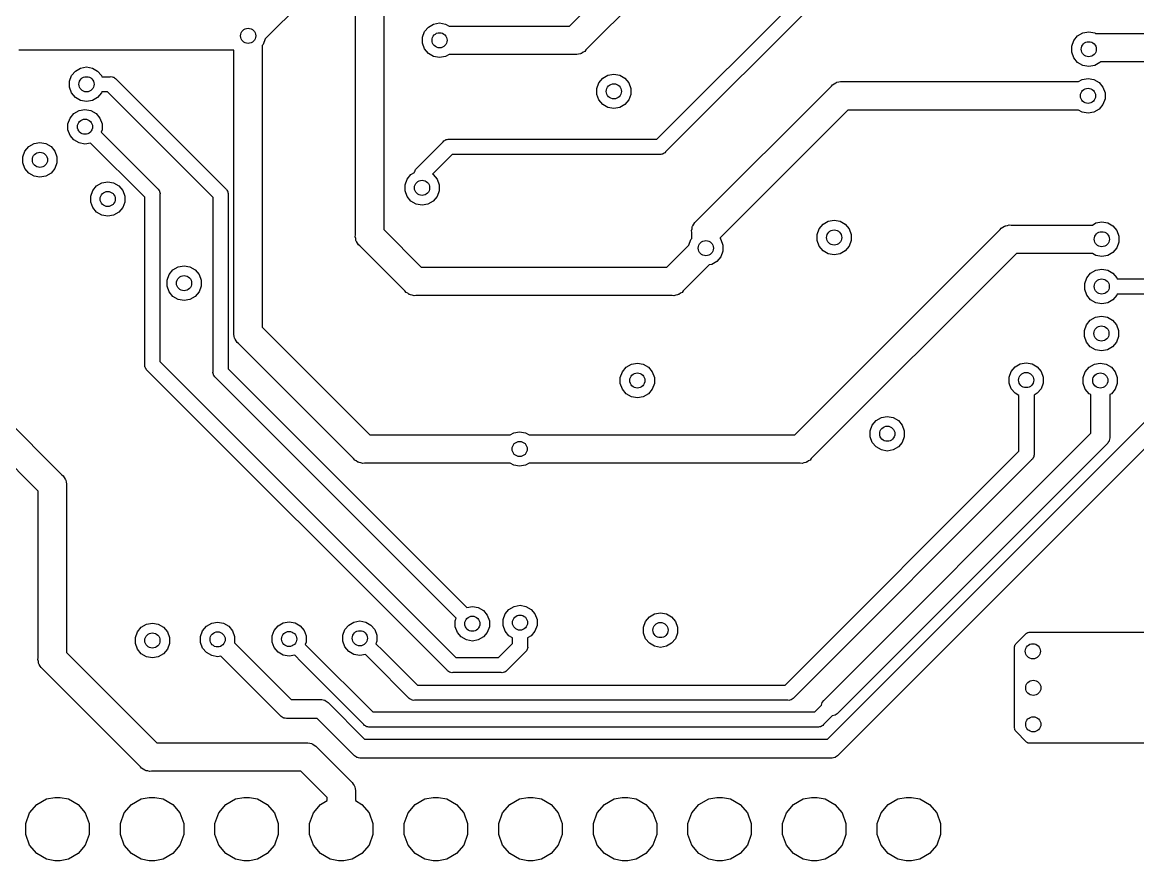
# Model space of a CAD drawing. Extents: x 91.5 to 190.2, y -113.9 to -59.9.
# Drawn here: x 139.54 to 169.48, y -111.94 to -89.44 of the extents above; entities that cross this region are included whole.
import ezdxf

# ---------------------------------------------------------------- set-up
doc = ezdxf.new("R2010")
doc.units = 0
doc.header["$MEASUREMENT"] = 0
doc.layers.add('BLACK', color=7, linetype='CONTINUOUS')

msp = doc.modelspace()

# ---------------------------------------------------------------- linework, layer by layer
at = {"layer": 'BLACK', "linetype": 'CONTINUOUS'}
for p, q in [((149.241, -81.3166), (149.241, -95.0022)), ((148.479, -95.1434), (148.479, -81.4578)), ((156.576, -92.5768), (163.727, -85.4258)), ((164.067, -85.6599), (156.81, -92.9174)), ((154.232, -89.539), (156.529, -87.2422)), ((157.168, -87.6812), (154.671, -90.1776)), ((147.038, -88.9012), (146.057, -89.8822)), ((150.442, -89.5644), (150.581, -89.4837)), ((150.581, -89.4837), (150.74, -89.4557)), ((150.74, -89.4557), (150.899, -89.4837)), ((150.899, -89.4837), (150.994, -89.539)), ((150.994, -89.539), (154.232, -89.539)), ((150.283, -89.8394), (150.338, -89.6879)), ((150.283, -90.0006), (150.283, -89.8394)), ((150.338, -89.6879), (150.442, -89.5644)), ((167.768, -89.9279), (167.872, -89.8044)), ((167.872, -89.8044), (168.011, -89.7237)), ((168.011, -89.7237), (168.17, -89.6957)), ((168.17, -89.6957), (168.329, -89.7237)), ((168.329, -89.7237), (168.355, -89.739)), ((168.355, -89.739), (173.146, -89.739)), ((146.002, -90.0321), (145.981, -90.0572)), ((145.981, -90.0572), (145.981, -97.6222)), ((146.057, -89.8822), (146.002, -90.0321)), ((150.338, -90.1521), (150.283, -90.0006)), ((167.713, -90.0794), (167.768, -89.9279)), ((167.713, -90.2406), (167.713, -90.0794)), ((145.219, -90.181), (139.447, -90.181)), ((145.219, -97.7634), (145.219, -90.181)), ((150.442, -90.2756), (150.338, -90.1521)), ((150.581, -90.3563), (150.442, -90.2756)), ((150.74, -90.3843), (150.581, -90.3563)), ((150.899, -90.3563), (150.74, -90.3843)), ((150.994, -90.301), (150.899, -90.3563)), ((154.373, -90.301), (150.994, -90.301)), ((154.424, -90.3054), (154.373, -90.301)), ((154.473, -90.2923), (154.424, -90.3054)), ((154.522, -90.2835), (154.473, -90.2923)), ((154.537, -90.275), (154.522, -90.2835)), ((154.553, -90.2706), (154.537, -90.275)), ((154.595, -90.2416), (154.553, -90.2706)), ((154.639, -90.2164), (154.595, -90.2416)), ((154.671, -90.1776), (154.639, -90.2164)), ((167.768, -90.3921), (167.713, -90.2406)), ((167.872, -90.5156), (167.768, -90.3921)), ((140.962, -90.7444), (141.101, -90.6637)), ((141.101, -90.6637), (141.26, -90.6357)), ((141.26, -90.6357), (141.419, -90.6637)), ((141.419, -90.6637), (141.558, -90.7444)), ((168.011, -90.5963), (167.872, -90.5156)), ((168.17, -90.6243), (168.011, -90.5963)), ((168.329, -90.5963), (168.17, -90.6243)), ((168.468, -90.5156), (168.329, -90.5963)), ((168.481, -90.501), (168.468, -90.5156)), ((173.146, -90.501), (168.481, -90.501)), ((140.803, -91.0194), (140.858, -90.8679)), ((140.803, -91.1806), (140.803, -91.0194)), ((140.858, -90.8679), (140.962, -90.7444)), ((141.558, -90.7444), (141.662, -90.8679)), ((141.662, -90.8679), (141.673, -90.8968)), ((141.673, -90.8968), (141.898, -90.8968)), ((141.898, -90.8968), (141.925, -90.8945)), ((141.925, -90.8945), (141.951, -90.9014)), ((141.951, -90.9014), (141.977, -90.9061)), ((141.977, -90.9061), (141.985, -90.9106)), ((141.985, -90.9106), (141.994, -90.913)), ((141.994, -90.913), (142.016, -90.9285)), ((142.016, -90.9285), (142.039, -90.9419)), ((142.039, -90.9419), (142.057, -90.9626)), ((142.057, -90.9626), (144.997, -93.9033)), ((155.018, -91.0579), (155.122, -90.9344)), ((155.122, -90.9344), (155.261, -90.8537)), ((155.261, -90.8537), (155.42, -90.8257)), ((155.42, -90.8257), (155.579, -90.8537)), ((155.579, -90.8537), (155.718, -90.9344)), ((155.718, -90.9344), (155.822, -91.0579)), ((161.408, -91.0465), (161.457, -91.0377)), ((161.457, -91.0377), (161.506, -91.0246)), ((161.506, -91.0246), (161.557, -91.029)), ((161.557, -91.029), (167.896, -91.029)), ((167.896, -91.029), (167.991, -90.9737)), ((167.991, -90.9737), (168.15, -90.9457)), ((168.15, -90.9457), (168.309, -90.9737)), ((168.309, -90.9737), (168.448, -91.0544)), ((140.858, -91.3321), (140.803, -91.1806)), ((140.962, -91.4556), (140.858, -91.3321)), ((141.662, -91.3321), (141.558, -91.4556)), ((141.673, -91.3032), (141.662, -91.3321)), ((141.822, -91.3032), (141.673, -91.3032)), ((144.657, -94.1374), (141.822, -91.3032)), ((154.963, -91.2094), (155.018, -91.0579)), ((154.963, -91.3706), (154.963, -91.2094)), ((155.822, -91.0579), (155.877, -91.2094)), ((155.877, -91.2094), (155.877, -91.3706)), ((157.632, -94.7788), (161.259, -91.1524)), ((161.259, -91.1524), (161.291, -91.1136)), ((161.291, -91.1136), (161.335, -91.0884)), ((161.335, -91.0884), (161.376, -91.0594)), ((161.376, -91.0594), (161.393, -91.055)), ((161.393, -91.055), (161.408, -91.0465)), ((168.448, -91.0544), (168.552, -91.1779)), ((168.552, -91.1779), (168.607, -91.3294)), ((168.607, -91.3294), (168.607, -91.4906)), ((141.101, -91.5363), (140.962, -91.4556)), ((141.26, -91.5643), (141.101, -91.5363)), ((141.419, -91.5363), (141.26, -91.5643)), ((141.558, -91.4556), (141.419, -91.5363)), ((155.018, -91.5221), (154.963, -91.3706)), ((155.122, -91.6456), (155.018, -91.5221)), ((155.822, -91.5221), (155.718, -91.6456)), ((155.877, -91.3706), (155.822, -91.5221)), ((161.155, -108.676), (178.327, -91.5034)), ((168.607, -91.4906), (168.552, -91.6421)), ((140.818, -92.0079), (140.922, -91.8844)), ((140.922, -91.8844), (141.061, -91.8037)), ((141.061, -91.8037), (141.22, -91.7757)), ((141.22, -91.7757), (141.379, -91.8037)), ((141.379, -91.8037), (141.518, -91.8844)), ((141.518, -91.8844), (141.622, -92.0079)), ((155.261, -91.7263), (155.122, -91.6456)), ((155.42, -91.7543), (155.261, -91.7263)), ((155.579, -91.7263), (155.42, -91.7543)), ((155.718, -91.6456), (155.579, -91.7263)), ((161.698, -91.791), (158.271, -95.2178)), ((178.691, -91.8585), (161.447, -109.102)), ((167.896, -91.791), (161.698, -91.791)), ((167.991, -91.8463), (167.896, -91.791)), ((168.15, -91.8743), (167.991, -91.8463)), ((168.309, -91.8463), (168.15, -91.8743)), ((168.448, -91.7656), (168.309, -91.8463)), ((168.552, -91.6421), (168.448, -91.7656)), ((140.763, -92.1594), (140.818, -92.0079)), ((140.763, -92.3206), (140.763, -92.1594)), ((141.622, -92.0079), (141.677, -92.1594)), ((141.677, -92.1594), (141.677, -92.3206)), ((140.818, -92.4721), (140.763, -92.3206)), ((140.922, -92.5956), (140.818, -92.4721)), ((141.677, -92.3206), (141.653, -92.386)), ((141.653, -92.386), (143.167, -93.9)), ((139.608, -92.8979), (139.712, -92.7744)), ((139.712, -92.7744), (139.851, -92.6937)), ((139.851, -92.6937), (140.01, -92.6657)), ((140.01, -92.6657), (140.169, -92.6937)), ((140.169, -92.6937), (140.308, -92.7744)), ((140.308, -92.7744), (140.412, -92.8979)), ((141.061, -92.6763), (140.922, -92.5956)), ((141.22, -92.7043), (141.061, -92.6763)), ((141.37, -92.6777), (141.22, -92.7043)), ((142.827, -94.1342), (141.37, -92.6777)), ((150.133, -93.35), (150.84, -92.6426)), ((150.84, -92.6426), (150.857, -92.6219)), ((150.857, -92.6219), (150.881, -92.6085)), ((150.881, -92.6085), (150.903, -92.593)), ((150.903, -92.593), (150.912, -92.5906)), ((150.912, -92.5906), (150.919, -92.5861)), ((150.919, -92.5861), (150.946, -92.5814)), ((150.946, -92.5814), (150.972, -92.5745)), ((150.972, -92.5745), (150.999, -92.5768)), ((150.999, -92.5768), (156.576, -92.5768)), ((139.553, -93.0494), (139.608, -92.8979)), ((139.553, -93.2106), (139.553, -93.0494)), ((140.412, -92.8979), (140.467, -93.0494)), ((140.467, -93.0494), (140.467, -93.2106)), ((151.074, -92.9832), (150.546, -93.5114)), ((156.651, -92.9832), (151.074, -92.9832)), ((156.678, -92.9855), (156.651, -92.9832)), ((156.704, -92.9786), (156.678, -92.9855)), ((156.731, -92.9739), (156.704, -92.9786)), ((156.738, -92.9694), (156.731, -92.9739)), ((156.747, -92.967), (156.738, -92.9694)), ((156.769, -92.9515), (156.747, -92.967)), ((156.793, -92.9381), (156.769, -92.9515)), ((156.81, -92.9174), (156.793, -92.9381)), ((139.608, -93.3621), (139.553, -93.2106)), ((139.712, -93.4856), (139.608, -93.3621)), ((140.412, -93.3621), (140.308, -93.4856)), ((140.467, -93.2106), (140.412, -93.3621)), ((150.071, -93.456), (150.076, -93.4294)), ((150.076, -93.4294), (150.081, -93.4216)), ((150.081, -93.4216), (150.083, -93.4128)), ((150.083, -93.4128), (150.098, -93.3907)), ((150.098, -93.3907), (150.112, -93.3674)), ((150.112, -93.3674), (150.133, -93.35)), ((139.851, -93.5663), (139.712, -93.4856)), ((140.01, -93.5943), (139.851, -93.5663)), ((140.169, -93.5663), (140.01, -93.5943)), ((140.308, -93.4856), (140.169, -93.5663)), ((141.671, -93.7437), (141.83, -93.7157)), ((141.83, -93.7157), (141.989, -93.7437)), ((149.813, -93.7994), (149.868, -93.6479)), ((149.868, -93.6479), (149.972, -93.5244)), ((149.972, -93.5244), (150.068, -93.4687)), ((150.068, -93.4687), (150.071, -93.456)), ((150.546, -93.5114), (150.568, -93.5244)), ((150.568, -93.5244), (150.672, -93.6479)), ((150.672, -93.6479), (150.727, -93.7994)), ((141.373, -94.0994), (141.428, -93.9479)), ((141.428, -93.9479), (141.532, -93.8244)), ((141.532, -93.8244), (141.671, -93.7437)), ((141.989, -93.7437), (142.128, -93.8244)), ((142.128, -93.8244), (142.232, -93.9479)), ((142.232, -93.9479), (142.287, -94.0994)), ((143.167, -93.9), (143.188, -93.9174)), ((143.188, -93.9174), (143.202, -93.9407)), ((143.202, -93.9407), (143.217, -93.9628)), ((143.217, -93.9628), (143.219, -93.9716)), ((143.219, -93.9716), (143.224, -93.9794)), ((143.224, -93.9794), (143.229, -94.006)), ((143.229, -94.006), (143.236, -94.032)), ((143.236, -94.032), (143.233, -94.0589)), ((144.997, -93.9033), (145.018, -93.9206)), ((145.018, -93.9206), (145.031, -93.9439)), ((145.031, -93.9439), (145.047, -93.966)), ((145.047, -93.966), (145.049, -93.9748)), ((145.049, -93.9748), (145.054, -93.9826)), ((145.054, -93.9826), (145.058, -94.0092)), ((145.058, -94.0092), (145.065, -94.0352)), ((149.813, -93.9606), (149.813, -93.7994)), ((149.868, -94.1121), (149.813, -93.9606)), ((150.727, -93.9606), (150.672, -94.1121)), ((150.727, -93.7994), (150.727, -93.9606)), ((141.373, -94.2606), (141.373, -94.0994)), ((141.428, -94.4121), (141.373, -94.2606)), ((142.287, -94.2606), (142.232, -94.4121)), ((142.287, -94.0994), (142.287, -94.2606)), ((142.827, -98.6211), (142.827, -94.1342)), ((143.233, -94.0589), (143.233, -98.5458)), ((144.657, -98.8109), (144.657, -94.1374)), ((145.065, -94.0352), (145.063, -94.0621)), ((145.063, -94.0621), (145.063, -98.7356)), ((149.972, -94.2356), (149.868, -94.1121)), ((150.111, -94.3163), (149.972, -94.2356)), ((150.27, -94.3443), (150.111, -94.3163)), ((150.429, -94.3163), (150.27, -94.3443)), ((150.568, -94.2356), (150.429, -94.3163)), ((150.672, -94.1121), (150.568, -94.2356)), ((141.532, -94.5356), (141.428, -94.4121)), ((141.671, -94.6163), (141.532, -94.5356)), ((141.83, -94.6443), (141.671, -94.6163)), ((141.989, -94.6163), (141.83, -94.6443)), ((142.128, -94.5356), (141.989, -94.6163)), ((142.232, -94.4121), (142.128, -94.5356)), ((157.518, -94.9775), (157.526, -94.9277)), ((157.526, -94.9277), (157.535, -94.9129)), ((157.535, -94.9129), (157.539, -94.8965)), ((157.539, -94.8965), (157.568, -94.8551)), ((157.568, -94.8551), (157.594, -94.8113)), ((157.594, -94.8113), (157.632, -94.7788)), ((160.933, -94.9829), (161.037, -94.8594)), ((161.037, -94.8594), (161.176, -94.7787)), ((161.176, -94.7787), (161.335, -94.7507)), ((161.335, -94.7507), (161.494, -94.7787)), ((161.494, -94.7787), (161.633, -94.8594)), ((161.633, -94.8594), (161.737, -94.9829)), ((165.865, -94.9384), (165.906, -94.9094)), ((165.906, -94.9094), (165.923, -94.905)), ((165.923, -94.905), (165.938, -94.8965)), ((165.938, -94.8965), (165.987, -94.8877)), ((165.987, -94.8877), (166.036, -94.8746)), ((166.036, -94.8746), (166.087, -94.879)), ((166.087, -94.879), (168.266, -94.879)), ((168.266, -94.879), (168.361, -94.8237)), ((168.361, -94.8237), (168.52, -94.7957)), ((168.52, -94.7957), (168.679, -94.8237)), ((168.679, -94.8237), (168.818, -94.9044)), ((168.818, -94.9044), (168.922, -95.0279)), ((148.475, -95.1937), (148.479, -95.1434)), ((148.488, -95.2426), (148.475, -95.1937)), ((149.241, -95.0022), (150.248, -96.009)), ((157.505, -95.0263), (157.518, -94.9775)), ((157.509, -95.0766), (157.505, -95.0263)), ((157.509, -95.2428), (157.509, -95.0766)), ((158.271, -95.2178), (158.271, -95.2428)), ((160.282, -100.509), (165.789, -95.0023)), ((160.878, -95.1344), (160.933, -94.9829)), ((160.878, -95.2956), (160.878, -95.1344)), ((161.737, -94.9829), (161.792, -95.1344)), ((161.792, -95.1344), (161.792, -95.2956)), ((165.789, -95.0023), (165.821, -94.9636)), ((165.821, -94.9636), (165.865, -94.9384)), ((168.922, -95.0279), (168.977, -95.1794)), ((168.977, -95.1794), (168.977, -95.3406)), ((148.496, -95.2923), (148.488, -95.2426)), ((148.505, -95.3071), (148.496, -95.2923)), ((148.509, -95.3235), (148.505, -95.3071)), ((148.538, -95.3649), (148.509, -95.3235)), ((148.564, -95.4087), (148.538, -95.3649)), ((148.602, -95.4412), (148.564, -95.4087)), ((149.809, -96.6476), (148.602, -95.4412)), ((156.842, -96.009), (157.433, -95.4178)), ((157.433, -95.4178), (157.488, -95.2679)), ((157.488, -95.2679), (157.509, -95.2428)), ((158.271, -95.2428), (158.292, -95.2679)), ((158.292, -95.2679), (158.347, -95.4194)), ((158.347, -95.4194), (158.347, -95.5806)), ((160.933, -95.4471), (160.878, -95.2956)), ((161.037, -95.5706), (160.933, -95.4471)), ((161.737, -95.4471), (161.633, -95.5706)), ((161.792, -95.2956), (161.737, -95.4471)), ((168.922, -95.4921), (168.818, -95.6156)), ((168.977, -95.3406), (168.922, -95.4921)), ((158.292, -95.7321), (158.188, -95.8556)), ((158.347, -95.5806), (158.292, -95.7321)), ((166.228, -95.641), (160.721, -101.148)), ((161.176, -95.6513), (161.037, -95.5706)), ((161.335, -95.6793), (161.176, -95.6513)), ((161.494, -95.6513), (161.335, -95.6793)), ((161.633, -95.5706), (161.494, -95.6513)), ((168.266, -95.641), (166.228, -95.641)), ((168.361, -95.6963), (168.266, -95.641)), ((168.52, -95.7243), (168.361, -95.6963)), ((168.679, -95.6963), (168.52, -95.7243)), ((168.818, -95.6156), (168.679, -95.6963)), ((143.478, -96.2079), (143.582, -96.0844)), ((143.582, -96.0844), (143.721, -96.0037)), ((143.721, -96.0037), (143.88, -95.9757)), ((143.88, -95.9757), (144.039, -96.0037)), ((144.039, -96.0037), (144.178, -96.0844)), ((144.178, -96.0844), (144.282, -96.2079)), ((150.248, -96.009), (156.842, -96.009)), ((157.981, -95.9483), (157.281, -96.6476)), ((158.049, -95.9363), (157.981, -95.9483)), ((158.188, -95.8556), (158.049, -95.9363)), ((168.221, -96.1729), (168.36, -96.0923)), ((168.36, -96.0923), (168.519, -96.0643)), ((168.519, -96.0643), (168.678, -96.0923)), ((168.678, -96.0923), (168.818, -96.1729)), ((143.423, -96.3594), (143.478, -96.2079)), ((143.423, -96.5206), (143.423, -96.3594)), ((144.282, -96.2079), (144.337, -96.3594)), ((144.337, -96.3594), (144.337, -96.5206)), ((168.062, -96.448), (168.117, -96.2964)), ((168.117, -96.2964), (168.221, -96.1729)), ((168.818, -96.1729), (168.921, -96.2964)), ((168.921, -96.2964), (168.932, -96.3254)), ((168.932, -96.3254), (170.327, -96.3254)), ((143.478, -96.6721), (143.423, -96.5206)), ((143.582, -96.7956), (143.478, -96.6721)), ((144.282, -96.6721), (144.178, -96.7956)), ((144.337, -96.5206), (144.282, -96.6721)), ((149.841, -96.6864), (149.809, -96.6476)), ((149.885, -96.7116), (149.841, -96.6864)), ((149.926, -96.7406), (149.885, -96.7116)), ((157.205, -96.7116), (157.163, -96.7406)), ((157.249, -96.6864), (157.205, -96.7116)), ((157.281, -96.6476), (157.249, -96.6864)), ((168.062, -96.6092), (168.062, -96.448)), ((168.117, -96.7607), (168.062, -96.6092)), ((143.721, -96.8763), (143.582, -96.7956)), ((143.88, -96.9043), (143.721, -96.8763)), ((144.039, -96.8763), (143.88, -96.9043)), ((144.178, -96.7956), (144.039, -96.8763)), ((149.943, -96.745), (149.926, -96.7406)), ((149.958, -96.7535), (149.943, -96.745)), ((150.007, -96.7623), (149.958, -96.7535)), ((150.056, -96.7754), (150.007, -96.7623)), ((150.107, -96.771), (150.056, -96.7754)), ((156.983, -96.771), (150.107, -96.771)), ((157.034, -96.7754), (156.983, -96.771)), ((157.083, -96.7623), (157.034, -96.7754)), ((157.132, -96.7535), (157.083, -96.7623)), ((157.147, -96.745), (157.132, -96.7535)), ((157.163, -96.7406), (157.147, -96.745)), ((168.221, -96.8842), (168.117, -96.7607)), ((168.36, -96.9648), (168.221, -96.8842)), ((168.519, -96.9928), (168.36, -96.9648)), ((168.678, -96.9648), (168.519, -96.9928)), ((168.818, -96.8842), (168.678, -96.9648)), ((168.921, -96.7607), (168.818, -96.8842)), ((168.932, -96.7318), (168.921, -96.7607)), ((170.403, -96.7318), (168.932, -96.7318)), ((168.351, -97.3537), (168.51, -97.3257)), ((168.51, -97.3257), (168.669, -97.3537)), ((145.981, -97.6222), (148.868, -100.509)), ((168.053, -97.7094), (168.108, -97.5579)), ((168.108, -97.5579), (168.212, -97.4344)), ((168.212, -97.4344), (168.351, -97.3537)), ((168.669, -97.3537), (168.808, -97.4344)), ((168.808, -97.4344), (168.912, -97.5579)), ((168.912, -97.5579), (168.967, -97.7094)), ((145.215, -97.8137), (145.219, -97.7634)), ((145.228, -97.8626), (145.215, -97.8137)), ((145.236, -97.9123), (145.228, -97.8626)), ((145.245, -97.9271), (145.236, -97.9123)), ((168.053, -97.8706), (168.053, -97.7094)), ((168.108, -98.0221), (168.053, -97.8706)), ((168.967, -97.8706), (168.912, -98.0221)), ((168.967, -97.7094), (168.967, -97.8706)), ((145.249, -97.9435), (145.245, -97.9271)), ((145.278, -97.9849), (145.249, -97.9435)), ((145.304, -98.0287), (145.278, -97.9849)), ((145.342, -98.0612), (145.304, -98.0287)), ((148.429, -101.148), (145.342, -98.0612)), ((168.212, -98.1456), (168.108, -98.0221)), ((168.351, -98.2263), (168.212, -98.1456)), ((168.808, -98.1456), (168.669, -98.2263)), ((168.912, -98.0221), (168.808, -98.1456)), ((168.51, -98.2543), (168.351, -98.2263)), ((168.669, -98.2263), (168.51, -98.2543)), ((142.824, -98.648), (142.827, -98.6211)), ((142.831, -98.674), (142.824, -98.648)), ((142.836, -98.7006), (142.831, -98.674)), ((142.841, -98.7084), (142.836, -98.7006)), ((142.843, -98.7172), (142.841, -98.7084)), ((142.858, -98.7393), (142.843, -98.7172)), ((142.872, -98.7626), (142.858, -98.7393)), ((142.893, -98.78), (142.872, -98.7626)), ((150.94, -106.827), (142.893, -98.78)), ((143.233, -98.5458), (151.174, -106.487)), ((144.654, -98.8378), (144.657, -98.8109)), ((145.063, -98.7356), (151.47, -105.142)), ((155.593, -98.9694), (155.648, -98.8179)), ((155.648, -98.8179), (155.752, -98.6944)), ((155.752, -98.6944), (155.891, -98.6137)), ((155.891, -98.6137), (156.05, -98.5857)), ((156.05, -98.5857), (156.209, -98.6137)), ((156.209, -98.6137), (156.348, -98.6944)), ((156.348, -98.6944), (156.452, -98.8179)), ((156.452, -98.8179), (156.507, -98.9694)), ((166.033, -98.9594), (166.088, -98.8079)), ((166.088, -98.8079), (166.192, -98.6844)), ((166.192, -98.6844), (166.331, -98.6037)), ((166.331, -98.6037), (166.49, -98.5757)), ((166.49, -98.5757), (166.649, -98.6037)), ((166.649, -98.6037), (166.788, -98.6844)), ((166.788, -98.6844), (166.892, -98.8079)), ((166.892, -98.8079), (166.947, -98.9594)), ((168.023, -98.9694), (168.078, -98.8179)), ((168.078, -98.8179), (168.182, -98.6944)), ((168.182, -98.6944), (168.321, -98.6137)), ((168.321, -98.6137), (168.48, -98.5857)), ((168.48, -98.5857), (168.639, -98.6137)), ((168.639, -98.6137), (168.778, -98.6944)), ((168.778, -98.6944), (168.882, -98.8179)), ((168.882, -98.8179), (168.937, -98.9694)), ((144.661, -98.8638), (144.654, -98.8378)), ((144.666, -98.8904), (144.661, -98.8638)), ((144.67, -98.8982), (144.666, -98.8904)), ((144.673, -98.907), (144.67, -98.8982)), ((144.688, -98.9291), (144.673, -98.907)), ((144.702, -98.9524), (144.688, -98.9291)), ((144.722, -98.9697), (144.702, -98.9524)), ((151.187, -105.434), (144.722, -98.9697)), ((155.593, -99.1306), (155.593, -98.9694)), ((156.507, -98.9694), (156.507, -99.1306)), ((166.033, -99.1206), (166.033, -98.9594)), ((166.088, -99.2721), (166.033, -99.1206)), ((166.947, -99.1206), (166.892, -99.2721)), ((166.947, -98.9594), (166.947, -99.1206)), ((168.023, -99.1306), (168.023, -98.9694)), ((168.937, -98.9694), (168.937, -99.1306)), ((155.648, -99.2821), (155.593, -99.1306)), ((155.752, -99.4056), (155.648, -99.2821)), ((155.891, -99.4863), (155.752, -99.4056)), ((156.348, -99.4056), (156.209, -99.4863)), ((156.452, -99.2821), (156.348, -99.4056)), ((156.507, -99.1306), (156.452, -99.2821)), ((166.192, -99.3956), (166.088, -99.2721)), ((166.297, -99.4564), (166.192, -99.3956)), ((166.788, -99.3956), (166.703, -99.4448)), ((166.892, -99.2721), (166.788, -99.3956)), ((168.078, -99.2821), (168.023, -99.1306)), ((168.182, -99.4056), (168.078, -99.2821)), ((168.226, -99.4313), (168.182, -99.4056)), ((168.778, -99.4056), (168.734, -99.4313)), ((168.882, -99.2821), (168.778, -99.4056)), ((168.937, -99.1306), (168.882, -99.2821)), ((156.05, -99.5143), (155.891, -99.4863)), ((156.209, -99.4863), (156.05, -99.5143)), ((166.297, -100.946), (166.297, -99.4564)), ((166.703, -99.4448), (166.703, -101.021)), ((168.226, -99.7188), (168.226, -99.4313)), ((168.226, -100.465), (168.226, -99.7188)), ((168.226, -99.7188), (168.226, -99.7188)), ((168.734, -99.4313), (168.734, -100.559)), ((139.021, -100.002), (140.598, -101.579)), ((162.601, -100.044), (162.76, -100.016)), ((162.76, -100.016), (162.919, -100.044)), ((162.303, -100.399), (162.358, -100.248)), ((162.358, -100.248), (162.462, -100.124)), ((162.462, -100.124), (162.601, -100.044)), ((162.919, -100.044), (163.058, -100.124)), ((163.058, -100.124), (163.162, -100.248)), ((163.162, -100.248), (163.217, -100.399)), ((148.868, -100.509), (152.636, -100.509)), ((152.636, -100.509), (152.731, -100.454)), ((152.731, -100.454), (152.89, -100.426)), ((152.89, -100.426), (153.049, -100.454)), ((153.049, -100.454), (153.144, -100.509)), ((153.144, -100.509), (160.282, -100.509)), ((161.055, -107.636), (168.226, -100.465)), ((162.303, -100.561), (162.303, -100.399)), ((162.358, -100.712), (162.303, -100.561)), ((163.217, -100.561), (163.162, -100.712)), ((163.217, -100.399), (163.217, -100.561)), ((168.737, -100.592), (168.728, -100.625)), ((168.734, -100.559), (168.737, -100.592)), ((139.959, -102.018), (138.582, -100.641)), ((168.652, -100.757), (161.414, -107.995)), ((162.462, -100.836), (162.358, -100.712)), ((162.601, -100.916), (162.462, -100.836)), ((162.76, -100.944), (162.601, -100.916)), ((162.919, -100.916), (162.76, -100.944)), ((163.058, -100.836), (162.919, -100.916)), ((163.162, -100.712), (163.058, -100.836)), ((168.678, -100.736), (168.652, -100.757)), ((168.694, -100.707), (168.678, -100.736)), ((168.714, -100.679), (168.694, -100.707)), ((168.717, -100.668), (168.714, -100.679)), ((168.722, -100.658), (168.717, -100.668)), ((168.728, -100.625), (168.722, -100.658)), ((148.461, -101.186), (148.429, -101.148)), ((148.505, -101.212), (148.461, -101.186)), ((148.546, -101.241), (148.505, -101.212)), ((160.016, -107.227), (166.297, -100.946)), ((166.637, -101.18), (160.25, -107.567)), ((160.645, -101.212), (160.603, -101.241)), ((160.689, -101.186), (160.645, -101.212)), ((160.721, -101.148), (160.689, -101.186)), ((166.658, -101.163), (166.637, -101.18)), ((166.672, -101.139), (166.658, -101.163)), ((166.687, -101.117), (166.672, -101.139)), ((166.689, -101.108), (166.687, -101.117)), ((166.694, -101.101), (166.689, -101.108)), ((166.699, -101.074), (166.694, -101.101)), ((166.706, -101.048), (166.699, -101.074)), ((166.703, -101.021), (166.706, -101.048)), ((148.563, -101.245), (148.546, -101.241)), ((148.578, -101.254), (148.563, -101.245)), ((148.627, -101.262), (148.578, -101.254)), ((148.676, -101.275), (148.627, -101.262)), ((148.727, -101.271), (148.676, -101.275)), ((152.636, -101.271), (148.727, -101.271)), ((152.731, -101.326), (152.636, -101.271)), ((152.89, -101.354), (152.731, -101.326)), ((153.049, -101.326), (152.89, -101.354)), ((153.144, -101.271), (153.049, -101.326)), ((160.423, -101.271), (153.144, -101.271)), ((160.474, -101.275), (160.423, -101.271)), ((160.523, -101.262), (160.474, -101.275)), ((160.572, -101.254), (160.523, -101.262)), ((160.587, -101.245), (160.572, -101.254)), ((160.603, -101.241), (160.587, -101.245)), ((140.598, -101.579), (140.636, -101.611)), ((140.636, -101.611), (140.662, -101.655)), ((140.662, -101.655), (140.691, -101.696)), ((140.691, -101.696), (140.695, -101.713)), ((140.695, -101.713), (140.704, -101.728)), ((140.704, -101.728), (140.712, -101.777)), ((140.712, -101.777), (140.725, -101.826)), ((139.959, -106.493), (139.959, -102.018)), ((140.725, -101.826), (140.721, -101.877)), ((140.721, -101.877), (140.721, -106.352)), ((152.741, -105.114), (152.9, -105.086)), ((152.9, -105.086), (153.059, -105.114)), ((151.47, -105.142), (151.62, -105.116)), ((151.62, -105.116), (151.779, -105.144)), ((151.779, -105.144), (151.918, -105.224)), ((151.918, -105.224), (152.022, -105.348)), ((152.022, -105.348), (152.077, -105.499)), ((152.443, -105.469), (152.498, -105.318)), ((152.498, -105.318), (152.602, -105.194)), ((152.602, -105.194), (152.741, -105.114)), ((153.059, -105.114), (153.198, -105.194)), ((153.198, -105.194), (153.302, -105.318)), ((153.302, -105.318), (153.357, -105.469)), ((156.268, -105.518), (156.372, -105.394)), ((156.372, -105.394), (156.511, -105.314)), ((156.511, -105.314), (156.67, -105.286)), ((156.67, -105.286), (156.829, -105.314)), ((156.829, -105.314), (156.968, -105.394)), ((156.968, -105.394), (157.072, -105.518)), ((142.628, -105.798), (142.732, -105.674)), ((142.732, -105.674), (142.871, -105.594)), ((142.871, -105.594), (143.03, -105.566)), ((143.03, -105.566), (143.189, -105.594)), ((143.189, -105.594), (143.328, -105.674)), ((143.328, -105.674), (143.432, -105.798)), ((144.378, -105.768), (144.482, -105.644)), ((144.482, -105.644), (144.621, -105.564)), ((144.621, -105.564), (144.78, -105.536)), ((144.78, -105.536), (144.939, -105.564)), ((144.939, -105.564), (145.078, -105.644)), ((145.078, -105.644), (145.182, -105.768)), ((146.298, -105.758), (146.402, -105.634)), ((146.402, -105.634), (146.541, -105.554)), ((146.541, -105.554), (146.7, -105.526)), ((146.7, -105.526), (146.859, -105.554)), ((146.859, -105.554), (146.998, -105.634)), ((146.998, -105.634), (147.102, -105.758)), ((148.198, -105.738), (148.302, -105.614)), ((148.302, -105.614), (148.441, -105.534)), ((148.441, -105.534), (148.6, -105.506)), ((148.6, -105.506), (148.759, -105.534)), ((148.759, -105.534), (148.898, -105.614)), ((148.898, -105.614), (149.002, -105.738)), ((151.163, -105.499), (151.187, -105.434)), ((151.163, -105.661), (151.163, -105.499)), ((151.218, -105.812), (151.163, -105.661)), ((152.077, -105.661), (152.022, -105.812)), ((152.077, -105.499), (152.077, -105.661)), ((152.443, -105.631), (152.443, -105.469)), ((152.498, -105.782), (152.443, -105.631)), ((153.357, -105.631), (153.302, -105.782)), ((153.357, -105.469), (153.357, -105.631)), ((156.213, -105.669), (156.268, -105.518)), ((156.213, -105.831), (156.213, -105.669)), ((157.072, -105.518), (157.127, -105.669)), ((157.127, -105.669), (157.127, -105.831)), ((142.573, -105.949), (142.628, -105.798)), ((142.573, -106.111), (142.573, -105.949)), ((143.432, -105.798), (143.487, -105.949)), ((143.487, -105.949), (143.487, -106.111)), ((144.323, -105.919), (144.378, -105.768)), ((144.323, -106.081), (144.323, -105.919)), ((145.182, -105.768), (145.237, -105.919)), ((145.237, -105.919), (145.237, -106.081)), ((146.243, -105.909), (146.298, -105.758)), ((146.243, -106.071), (146.243, -105.909)), ((147.102, -105.758), (147.157, -105.909)), ((147.157, -105.909), (147.157, -106.071)), ((148.143, -105.889), (148.198, -105.738)), ((148.143, -106.051), (148.143, -105.889)), ((149.002, -105.738), (149.057, -105.889)), ((149.057, -105.889), (149.057, -106.051)), ((151.322, -105.936), (151.218, -105.812)), ((151.461, -106.016), (151.322, -105.936)), ((151.918, -105.936), (151.779, -106.016)), ((152.022, -105.812), (151.918, -105.936)), ((152.602, -105.906), (152.498, -105.782)), ((152.697, -105.961), (152.602, -105.906)), ((152.697, -106.112), (152.697, -105.961)), ((153.198, -105.906), (153.103, -105.961)), ((153.103, -105.961), (153.103, -106.188)), ((153.302, -105.782), (153.198, -105.906)), ((156.268, -105.982), (156.213, -105.831)), ((156.372, -106.106), (156.268, -105.982)), ((157.072, -105.982), (156.968, -106.106)), ((157.127, -105.831), (157.072, -105.982)), ((166.217, -106.113), (166.483, -105.847)), ((166.483, -105.847), (166.487, -105.844)), ((166.487, -105.844), (166.491, -105.84)), ((166.491, -105.84), (166.505, -105.831)), ((166.505, -105.831), (166.519, -105.822)), ((166.519, -105.822), (166.524, -105.82)), ((166.524, -105.82), (166.529, -105.818)), ((166.529, -105.818), (166.546, -105.815)), ((166.546, -105.815), (166.562, -105.81)), ((166.562, -105.81), (166.567, -105.811)), ((166.567, -105.811), (166.573, -105.81)), ((166.573, -105.81), (182.017, -105.81)), ((142.628, -106.262), (142.573, -106.111)), ((142.732, -106.386), (142.628, -106.262)), ((143.432, -106.262), (143.328, -106.386)), ((143.487, -106.111), (143.432, -106.262)), ((144.378, -106.232), (144.323, -106.081)), ((144.482, -106.356), (144.378, -106.232)), ((145.237, -106.081), (145.233, -106.093)), ((145.233, -106.093), (146.755, -107.616)), ((146.298, -106.222), (146.243, -106.071)), ((146.402, -106.346), (146.298, -106.222)), ((147.157, -106.071), (147.133, -106.136)), ((147.133, -106.136), (147.313, -106.316)), ((148.198, -106.202), (148.143, -106.051)), ((148.302, -106.326), (148.198, -106.202)), ((149.057, -106.051), (149.033, -106.116)), ((149.033, -106.116), (149.213, -106.296)), ((149.213, -106.296), (149.213, -106.296)), ((149.213, -106.296), (150.144, -107.227)), ((151.62, -106.044), (151.461, -106.016)), ((151.779, -106.016), (151.62, -106.044)), ((152.322, -106.487), (152.697, -106.112)), ((153.072, -106.306), (153.058, -106.329)), ((153.087, -106.284), (153.072, -106.306)), ((153.089, -106.275), (153.087, -106.284)), ((153.094, -106.267), (153.089, -106.275)), ((153.099, -106.241), (153.094, -106.267)), ((153.106, -106.215), (153.099, -106.241)), ((153.103, -106.188), (153.106, -106.215)), ((156.511, -106.186), (156.372, -106.106)), ((156.67, -106.214), (156.511, -106.186)), ((156.829, -106.186), (156.67, -106.214)), ((156.968, -106.106), (156.829, -106.186)), ((166.18, -106.192), (166.185, -106.176)), ((166.181, -106.197), (166.18, -106.192)), ((166.18, -106.203), (166.181, -106.197)), ((166.18, -108.387), (166.18, -106.203)), ((166.185, -106.176), (166.188, -106.159)), ((166.188, -106.159), (166.19, -106.154)), ((166.19, -106.154), (166.192, -106.149)), ((166.192, -106.149), (166.201, -106.135)), ((166.201, -106.135), (166.21, -106.121)), ((166.21, -106.121), (166.214, -106.117)), ((166.214, -106.117), (166.217, -106.113)), ((139.955, -106.544), (139.959, -106.493)), ((139.968, -106.593), (139.955, -106.544)), ((139.976, -106.642), (139.968, -106.593)), ((140.721, -106.352), (143.148, -108.779)), ((142.871, -106.466), (142.732, -106.386)), ((143.03, -106.494), (142.871, -106.466)), ((143.189, -106.466), (143.03, -106.494)), ((143.328, -106.386), (143.189, -106.466)), ((144.621, -106.436), (144.482, -106.356)), ((144.78, -106.464), (144.621, -106.436)), ((144.869, -106.449), (144.78, -106.464)), ((146.463, -108.042), (144.869, -106.449)), ((146.541, -106.426), (146.402, -106.346)), ((146.7, -106.454), (146.541, -106.426)), ((146.85, -106.428), (146.7, -106.454)), ((147.026, -106.603), (146.85, -106.428)), ((148.71, -108.287), (147.026, -106.603)), ((147.026, -106.603), (147.026, -106.603)), ((147.313, -106.316), (147.313, -106.316)), ((147.313, -106.316), (148.944, -107.947)), ((148.441, -106.406), (148.302, -106.326)), ((148.6, -106.434), (148.441, -106.406)), ((148.75, -106.408), (148.6, -106.434)), ((148.926, -106.583), (148.75, -106.408)), ((149.91, -107.567), (148.926, -106.583)), ((148.926, -106.583), (148.926, -106.583)), ((151.174, -106.487), (152.322, -106.487)), ((153.037, -106.347), (152.557, -106.827)), ((153.058, -106.329), (153.037, -106.347)), ((139.985, -106.657), (139.976, -106.642)), ((139.989, -106.673), (139.985, -106.657)), ((140.018, -106.715), (139.989, -106.673)), ((140.044, -106.759), (140.018, -106.715)), ((140.082, -106.791), (140.044, -106.759)), ((142.709, -109.418), (140.082, -106.791)), ((150.957, -106.848), (150.94, -106.827)), ((150.981, -106.862), (150.957, -106.848)), ((151.003, -106.877), (150.981, -106.862)), ((151.012, -106.879), (151.003, -106.877)), ((151.019, -106.884), (151.012, -106.879)), ((151.046, -106.889), (151.019, -106.884)), ((151.072, -106.896), (151.046, -106.889)), ((151.099, -106.893), (151.072, -106.896)), ((152.398, -106.893), (151.099, -106.893)), ((152.425, -106.896), (152.398, -106.893)), ((152.451, -106.889), (152.425, -106.896)), ((152.477, -106.884), (152.451, -106.889)), ((152.485, -106.879), (152.477, -106.884)), ((152.494, -106.877), (152.485, -106.879)), ((152.516, -106.862), (152.494, -106.877)), ((152.539, -106.848), (152.516, -106.862)), ((152.557, -106.827), (152.539, -106.848)), ((150.144, -107.227), (160.016, -107.227)), ((146.755, -107.616), (147.549, -107.616)), ((147.549, -107.616), (147.582, -107.613)), ((147.582, -107.613), (147.615, -107.622)), ((147.615, -107.622), (147.648, -107.628)), ((147.648, -107.628), (147.658, -107.633)), ((147.658, -107.633), (147.669, -107.636)), ((147.669, -107.636), (147.697, -107.656)), ((147.697, -107.656), (147.726, -107.672)), ((147.726, -107.672), (147.747, -107.698)), ((147.747, -107.698), (148.725, -108.676)), ((149.927, -107.588), (149.91, -107.567)), ((149.951, -107.602), (149.927, -107.588)), ((149.973, -107.617), (149.951, -107.602)), ((149.982, -107.619), (149.973, -107.617)), ((149.989, -107.624), (149.982, -107.619)), ((150.016, -107.629), (149.989, -107.624)), ((150.042, -107.636), (150.016, -107.629)), ((150.069, -107.633), (150.042, -107.636)), ((160.091, -107.633), (150.069, -107.633)), ((160.118, -107.636), (160.091, -107.633)), ((160.144, -107.629), (160.118, -107.636)), ((160.171, -107.624), (160.144, -107.629)), ((160.178, -107.619), (160.171, -107.624)), ((160.187, -107.617), (160.178, -107.619)), ((160.209, -107.602), (160.187, -107.617)), ((160.233, -107.588), (160.209, -107.602)), ((160.25, -107.567), (160.233, -107.588)), ((160.816, -107.947), (160.996, -107.767)), ((160.996, -107.767), (161.016, -107.691)), ((161.016, -107.691), (161.055, -107.636)), ((146.484, -108.068), (146.463, -108.042)), ((146.513, -108.084), (146.484, -108.068)), ((146.541, -108.104), (146.513, -108.084)), ((146.552, -108.107), (146.541, -108.104)), ((146.562, -108.112), (146.552, -108.107)), ((148.944, -107.947), (160.816, -107.947)), ((161.283, -108.054), (161.05, -108.287)), ((161.359, -108.034), (161.283, -108.054)), ((161.414, -107.995), (161.359, -108.034)), ((146.595, -108.118), (146.562, -108.112)), ((146.628, -108.127), (146.595, -108.118)), ((146.661, -108.124), (146.628, -108.127)), ((147.455, -108.124), (146.661, -108.124)), ((148.433, -109.102), (147.455, -108.124)), ((148.727, -108.308), (148.71, -108.287)), ((148.751, -108.322), (148.727, -108.308)), ((148.773, -108.337), (148.751, -108.322)), ((148.782, -108.339), (148.773, -108.337)), ((148.789, -108.344), (148.782, -108.339)), ((148.816, -108.349), (148.789, -108.344)), ((148.842, -108.356), (148.816, -108.349)), ((148.869, -108.353), (148.842, -108.356)), ((160.891, -108.353), (148.869, -108.353)), ((160.918, -108.356), (160.891, -108.353)), ((160.944, -108.349), (160.918, -108.356)), ((160.971, -108.344), (160.944, -108.349)), ((160.978, -108.339), (160.971, -108.344)), ((160.987, -108.337), (160.978, -108.339)), ((161.009, -108.322), (160.987, -108.337)), ((161.033, -108.308), (161.009, -108.322)), ((161.05, -108.287), (161.033, -108.308)), ((166.181, -108.393), (166.18, -108.387)), ((166.18, -108.398), (166.181, -108.393)), ((166.185, -108.414), (166.18, -108.398)), ((148.725, -108.676), (161.155, -108.676)), ((166.188, -108.431), (166.185, -108.414)), ((166.19, -108.436), (166.188, -108.431)), ((166.192, -108.441), (166.19, -108.436)), ((166.201, -108.455), (166.192, -108.441)), ((166.21, -108.469), (166.201, -108.455)), ((166.214, -108.473), (166.21, -108.469)), ((166.217, -108.477), (166.214, -108.473)), ((166.493, -108.753), (166.217, -108.477)), ((143.148, -108.779), (147.153, -108.779)), ((147.153, -108.779), (147.204, -108.775)), ((147.204, -108.775), (147.253, -108.788)), ((147.253, -108.788), (147.302, -108.796)), ((147.302, -108.796), (147.317, -108.805)), ((147.317, -108.805), (147.333, -108.809)), ((147.333, -108.809), (147.375, -108.838)), ((147.375, -108.838), (147.419, -108.864)), ((147.419, -108.864), (147.451, -108.902)), ((147.451, -108.902), (148.358, -109.809)), ((166.497, -108.756), (166.493, -108.753)), ((166.501, -108.76), (166.497, -108.756)), ((166.515, -108.769), (166.501, -108.76)), ((166.529, -108.778), (166.515, -108.769)), ((166.534, -108.78), (166.529, -108.778)), ((166.539, -108.782), (166.534, -108.78)), ((166.556, -108.785), (166.539, -108.782)), ((166.572, -108.79), (166.556, -108.785)), ((166.577, -108.789), (166.572, -108.79)), ((166.583, -108.79), (166.577, -108.789)), ((182.037, -108.79), (166.583, -108.79)), ((148.454, -109.128), (148.433, -109.102)), ((148.483, -109.144), (148.454, -109.128)), ((148.511, -109.164), (148.483, -109.144)), ((148.522, -109.167), (148.511, -109.164)), ((148.532, -109.172), (148.522, -109.167)), ((148.565, -109.178), (148.532, -109.172)), ((148.598, -109.187), (148.565, -109.178)), ((148.631, -109.184), (148.598, -109.187)), ((161.249, -109.184), (148.631, -109.184)), ((161.282, -109.187), (161.249, -109.184)), ((161.315, -109.178), (161.282, -109.187)), ((161.348, -109.172), (161.315, -109.178)), ((161.358, -109.167), (161.348, -109.172)), ((161.369, -109.164), (161.358, -109.167)), ((161.397, -109.144), (161.369, -109.164)), ((161.426, -109.128), (161.397, -109.144)), ((161.447, -109.102), (161.426, -109.128)), ((142.741, -109.456), (142.709, -109.418)), ((142.785, -109.482), (142.741, -109.456)), ((142.826, -109.511), (142.785, -109.482)), ((142.843, -109.515), (142.826, -109.511)), ((142.858, -109.524), (142.843, -109.515)), ((142.907, -109.532), (142.858, -109.524)), ((142.956, -109.545), (142.907, -109.532)), ((143.007, -109.541), (142.956, -109.545)), ((147.012, -109.541), (143.007, -109.541)), ((147.719, -110.248), (147.012, -109.541)), ((148.358, -109.809), (148.396, -109.841)), ((148.396, -109.841), (148.422, -109.885)), ((148.422, -109.885), (148.451, -109.926)), ((148.451, -109.926), (148.455, -109.943)), ((148.455, -109.943), (148.464, -109.958)), ((148.464, -109.958), (148.472, -110.007)), ((148.472, -110.007), (148.485, -110.056)), ((148.485, -110.056), (148.481, -110.107)), ((148.481, -110.107), (148.481, -110.328)), ((139.733, -110.658), (139.925, -110.429)), ((139.925, -110.429), (140.185, -110.279)), ((140.185, -110.279), (140.406, -110.24)), ((140.406, -110.24), (140.554, -110.24)), ((140.554, -110.24), (140.775, -110.279)), ((140.775, -110.279), (141.035, -110.429)), ((141.035, -110.429), (141.227, -110.658)), ((142.273, -110.658), (142.465, -110.429)), ((142.465, -110.429), (142.725, -110.279)), ((142.725, -110.279), (142.946, -110.24)), ((142.946, -110.24), (143.094, -110.24)), ((143.094, -110.24), (143.315, -110.279)), ((143.315, -110.279), (143.575, -110.429)), ((143.575, -110.429), (143.767, -110.658)), ((144.813, -110.658), (145.005, -110.429)), ((145.005, -110.429), (145.265, -110.279)), ((145.265, -110.279), (145.486, -110.24)), ((145.486, -110.24), (145.634, -110.24)), ((145.634, -110.24), (145.855, -110.279)), ((145.855, -110.279), (146.115, -110.429)), ((146.115, -110.429), (146.307, -110.658)), ((147.353, -110.658), (147.545, -110.429)), ((147.545, -110.429), (147.719, -110.328)), ((147.719, -110.328), (147.719, -110.248)), ((148.481, -110.328), (148.655, -110.429)), ((148.655, -110.429), (148.847, -110.658)), ((149.893, -110.658), (150.085, -110.429)), ((150.085, -110.429), (150.345, -110.279)), ((150.345, -110.279), (150.566, -110.24)), ((150.566, -110.24), (150.714, -110.24)), ((150.714, -110.24), (150.935, -110.279)), ((150.935, -110.279), (151.195, -110.429)), ((151.195, -110.429), (151.387, -110.658)), ((152.433, -110.658), (152.625, -110.429)), ((152.625, -110.429), (152.885, -110.279)), ((152.885, -110.279), (153.106, -110.24)), ((153.106, -110.24), (153.254, -110.24)), ((153.254, -110.24), (153.475, -110.279)), ((153.475, -110.279), (153.735, -110.429)), ((153.735, -110.429), (153.927, -110.658)), ((154.973, -110.658), (155.165, -110.429)), ((155.165, -110.429), (155.425, -110.279)), ((155.425, -110.279), (155.646, -110.24)), ((155.646, -110.24), (155.794, -110.24)), ((155.794, -110.24), (156.015, -110.279)), ((156.015, -110.279), (156.275, -110.429)), ((156.275, -110.429), (156.467, -110.658)), ((157.513, -110.658), (157.705, -110.429)), ((157.705, -110.429), (157.965, -110.279)), ((157.965, -110.279), (158.186, -110.24)), ((158.186, -110.24), (158.334, -110.24)), ((158.334, -110.24), (158.555, -110.279)), ((158.555, -110.279), (158.815, -110.429)), ((158.815, -110.429), (159.007, -110.658)), ((160.053, -110.658), (160.245, -110.429)), ((160.245, -110.429), (160.505, -110.279)), ((160.505, -110.279), (160.726, -110.24)), ((160.726, -110.24), (160.874, -110.24)), ((160.874, -110.24), (161.095, -110.279)), ((161.095, -110.279), (161.355, -110.429)), ((161.355, -110.429), (161.547, -110.658)), ((162.593, -110.658), (162.785, -110.429)), ((162.785, -110.429), (163.045, -110.279)), ((163.045, -110.279), (163.266, -110.24)), ((163.266, -110.24), (163.414, -110.24)), ((163.414, -110.24), (163.635, -110.279)), ((163.635, -110.279), (163.895, -110.429)), ((163.895, -110.429), (164.087, -110.658)), ((139.63, -110.94), (139.733, -110.658)), ((141.227, -110.658), (141.33, -110.94)), ((142.17, -110.94), (142.273, -110.658)), ((143.767, -110.658), (143.87, -110.94)), ((144.71, -110.94), (144.813, -110.658)), ((146.307, -110.658), (146.41, -110.94)), ((147.25, -110.94), (147.353, -110.658)), ((148.847, -110.658), (148.95, -110.94)), ((149.79, -110.94), (149.893, -110.658)), ((151.387, -110.658), (151.49, -110.94)), ((152.33, -110.94), (152.433, -110.658)), ((153.927, -110.658), (154.03, -110.94)), ((154.87, -110.94), (154.973, -110.658)), ((156.467, -110.658), (156.57, -110.94)), ((157.41, -110.94), (157.513, -110.658)), ((159.007, -110.658), (159.11, -110.94)), ((159.95, -110.94), (160.053, -110.658)), ((161.547, -110.658), (161.65, -110.94)), ((162.49, -110.94), (162.593, -110.658)), ((164.087, -110.658), (164.19, -110.94)), ((139.63, -111.24), (139.63, -110.94)), ((141.33, -110.94), (141.33, -111.24)), ((142.17, -111.24), (142.17, -110.94)), ((143.87, -110.94), (143.87, -111.24)), ((144.71, -111.24), (144.71, -110.94)), ((146.41, -110.94), (146.41, -111.24)), ((147.25, -111.24), (147.25, -110.94)), ((148.95, -110.94), (148.95, -111.24)), ((149.79, -111.24), (149.79, -110.94)), ((151.49, -110.94), (151.49, -111.24)), ((152.33, -111.24), (152.33, -110.94)), ((154.03, -110.94), (154.03, -111.24)), ((154.87, -111.24), (154.87, -110.94)), ((156.57, -110.94), (156.57, -111.24)), ((157.41, -111.24), (157.41, -110.94)), ((159.11, -110.94), (159.11, -111.24)), ((159.95, -111.24), (159.95, -110.94)), ((161.65, -110.94), (161.65, -111.24)), ((162.49, -111.24), (162.49, -110.94)), ((164.19, -110.94), (164.19, -111.24)), ((139.733, -111.522), (139.63, -111.24)), ((141.33, -111.24), (141.227, -111.522)), ((142.273, -111.522), (142.17, -111.24)), ((143.87, -111.24), (143.767, -111.522)), ((144.813, -111.522), (144.71, -111.24)), ((146.41, -111.24), (146.307, -111.522)), ((147.353, -111.522), (147.25, -111.24)), ((148.95, -111.24), (148.847, -111.522)), ((149.893, -111.522), (149.79, -111.24)), ((151.49, -111.24), (151.387, -111.522)), ((152.433, -111.522), (152.33, -111.24)), ((154.03, -111.24), (153.927, -111.522)), ((154.973, -111.522), (154.87, -111.24)), ((156.57, -111.24), (156.467, -111.522)), ((157.513, -111.522), (157.41, -111.24)), ((159.11, -111.24), (159.007, -111.522)), ((160.053, -111.522), (159.95, -111.24)), ((161.65, -111.24), (161.547, -111.522)), ((162.593, -111.522), (162.49, -111.24)), ((164.19, -111.24), (164.087, -111.522)), ((139.925, -111.751), (139.733, -111.522)), ((141.227, -111.522), (141.035, -111.751)), ((142.465, -111.751), (142.273, -111.522)), ((143.767, -111.522), (143.575, -111.751)), ((145.005, -111.751), (144.813, -111.522)), ((146.307, -111.522), (146.115, -111.751)), ((147.545, -111.751), (147.353, -111.522)), ((148.847, -111.522), (148.655, -111.751)), ((150.085, -111.751), (149.893, -111.522)), ((151.387, -111.522), (151.195, -111.751)), ((152.625, -111.751), (152.433, -111.522)), ((153.927, -111.522), (153.735, -111.751)), ((155.165, -111.751), (154.973, -111.522)), ((156.467, -111.522), (156.275, -111.751)), ((157.705, -111.751), (157.513, -111.522)), ((159.007, -111.522), (158.815, -111.751)), ((160.245, -111.751), (160.053, -111.522)), ((161.547, -111.522), (161.355, -111.751)), ((162.785, -111.751), (162.593, -111.522)), ((164.087, -111.522), (163.895, -111.751)), ((140.185, -111.901), (139.925, -111.751)), ((140.406, -111.94), (140.185, -111.901)), ((140.554, -111.94), (140.406, -111.94)), ((140.775, -111.901), (140.554, -111.94)), ((141.035, -111.751), (140.775, -111.901)), ((142.725, -111.901), (142.465, -111.751)), ((142.946, -111.94), (142.725, -111.901)), ((143.094, -111.94), (142.946, -111.94)), ((143.315, -111.901), (143.094, -111.94)), ((143.575, -111.751), (143.315, -111.901)), ((145.265, -111.901), (145.005, -111.751)), ((145.486, -111.94), (145.265, -111.901)), ((145.634, -111.94), (145.486, -111.94)), ((145.855, -111.901), (145.634, -111.94)), ((146.115, -111.751), (145.855, -111.901)), ((147.805, -111.901), (147.545, -111.751)), ((148.026, -111.94), (147.805, -111.901)), ((148.174, -111.94), (148.026, -111.94)), ((148.395, -111.901), (148.174, -111.94)), ((148.655, -111.751), (148.395, -111.901)), ((150.345, -111.901), (150.085, -111.751)), ((150.566, -111.94), (150.345, -111.901)), ((150.714, -111.94), (150.566, -111.94)), ((150.935, -111.901), (150.714, -111.94)), ((151.195, -111.751), (150.935, -111.901)), ((152.885, -111.901), (152.625, -111.751)), ((153.106, -111.94), (152.885, -111.901)), ((153.254, -111.94), (153.106, -111.94)), ((153.475, -111.901), (153.254, -111.94)), ((153.735, -111.751), (153.475, -111.901)), ((155.425, -111.901), (155.165, -111.751)), ((155.646, -111.94), (155.425, -111.901)), ((155.794, -111.94), (155.646, -111.94)), ((156.015, -111.901), (155.794, -111.94)), ((156.275, -111.751), (156.015, -111.901)), ((157.965, -111.901), (157.705, -111.751)), ((158.186, -111.94), (157.965, -111.901)), ((158.334, -111.94), (158.186, -111.94)), ((158.555, -111.901), (158.334, -111.94)), ((158.815, -111.751), (158.555, -111.901)), ((160.505, -111.901), (160.245, -111.751)), ((160.726, -111.94), (160.505, -111.901)), ((160.874, -111.94), (160.726, -111.94)), ((161.095, -111.901), (160.874, -111.94)), ((161.355, -111.751), (161.095, -111.901)), ((163.045, -111.901), (162.785, -111.751)), ((163.266, -111.94), (163.045, -111.901)), ((163.414, -111.94), (163.266, -111.94)), ((163.635, -111.901), (163.414, -111.94)), ((163.895, -111.751), (163.635, -111.901))]:
    msp.add_line(p, q, dxfattribs=at)
at = {"layer": 'BLACK'}
for centre in [(145.6, -89.8), (150.74, -89.92), (168.17, -90.16), (141.26, -91.1), (155.42, -91.29), (168.15, -91.41), (141.22, -92.24), (140.01, -93.13), (150.27, -93.88), (141.83, -94.18), (161.335, -95.215), (168.52, -95.26), (157.89, -95.5), (143.88, -96.44), (168.519, -96.5286), (168.51, -97.79), (156.05, -99.05), (166.49, -99.04), (168.48, -99.05), (162.76, -100.48), (152.89, -100.89), (151.62, -105.58), (152.9, -105.55), (156.67, -105.75), (143.03, -106.03), (144.78, -106), (146.7, -105.99), (148.6, -105.97), (166.67, -106.32), (166.68, -107.3), (166.68, -108.28)]:
    msp.add_circle(centre, 0.2032, dxfattribs=at)

doc.saveas('drawing.dxf')
